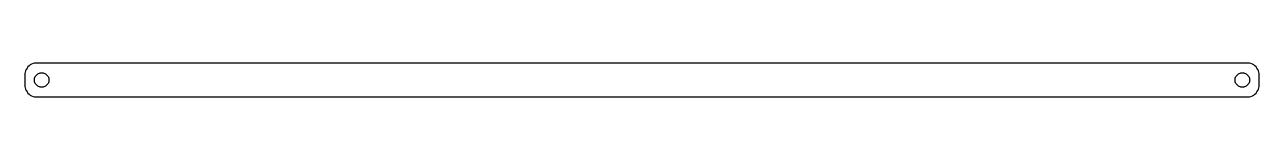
# Model space of a CAD drawing. Header units: metres. Extents: x -254 to 254, y 17 to 31.
import ezdxf

# ---------------------------------------------------------------- set-up
doc = ezdxf.new("R2010")
doc.units = ezdxf.units.M

msp = doc.modelspace()

# ---------------------------------------------------------------- linework, layer by layer
for p, q in [((-251.045, 30.7553), (-251.629, 30.5241)), ((-250.437, 30.9114), (-251.045, 30.7553)), ((-249.814, 30.9901), (-250.437, 30.9114)), ((249.814, 30.9901), (-249.814, 30.9901)), ((250.437, 30.9114), (249.814, 30.9901)), ((251.045, 30.7553), (250.437, 30.9114)), ((251.629, 30.5241), (251.045, 30.7553)), ((-254.461, 26.6267), (-254.5, 26)), ((-254.5, 26), (-254.5, 22)), ((-254.343, 27.2434), (-254.461, 26.6267)), ((-254.149, 27.8406), (-254.343, 27.2434)), ((-253.882, 28.4088), (-254.149, 27.8406)), ((-253.545, 28.9389), (-253.882, 28.4088)), ((-253.145, 29.4227), (-253.545, 28.9389)), ((-252.687, 29.8526), (-253.145, 29.4227)), ((-252.179, 30.2216), (-252.687, 29.8526)), ((-251.629, 30.5241), (-252.179, 30.2216)), ((-250.129, 25.4453), (-249.927, 25.7634)), ((-249.927, 25.7634), (-249.687, 26.0536)), ((-249.687, 26.0536), (-249.412, 26.3115)), ((-249.412, 26.3115), (-249.107, 26.533)), ((-249.107, 26.533), (-248.777, 26.7145)), ((-248.777, 26.7145), (-248.427, 26.8532)), ((-248.427, 26.8532), (-248.062, 26.9469)), ((-248.062, 26.9469), (-247.688, 26.9941)), ((-247.688, 26.9941), (-247.312, 26.9941)), ((-247.312, 26.9941), (-246.938, 26.9469)), ((-246.938, 26.9469), (-246.573, 26.8532)), ((-246.573, 26.8532), (-246.223, 26.7145)), ((-246.223, 26.7145), (-245.893, 26.533)), ((-245.893, 26.533), (-245.588, 26.3115)), ((-245.588, 26.3115), (-245.313, 26.0536)), ((-245.313, 26.0536), (-245.073, 25.7634)), ((-245.073, 25.7634), (-244.871, 25.4453)), ((244.871, 25.4453), (245.073, 25.7634)), ((245.073, 25.7634), (245.313, 26.0536)), ((245.313, 26.0536), (245.588, 26.3115)), ((245.588, 26.3115), (245.893, 26.533)), ((245.893, 26.533), (246.223, 26.7145)), ((246.223, 26.7145), (246.573, 26.8532)), ((246.573, 26.8532), (246.938, 26.9469)), ((246.938, 26.9469), (247.312, 26.9941)), ((247.312, 26.9941), (247.688, 26.9941)), ((247.688, 26.9941), (248.062, 26.9469)), ((248.062, 26.9469), (248.427, 26.8532)), ((248.427, 26.8532), (248.777, 26.7145)), ((248.777, 26.7145), (249.107, 26.533)), ((249.107, 26.533), (249.412, 26.3115)), ((249.412, 26.3115), (249.687, 26.0536)), ((249.687, 26.0536), (249.927, 25.7634)), ((249.927, 25.7634), (250.129, 25.4453)), ((252.179, 30.2216), (251.629, 30.5241)), ((252.687, 29.8526), (252.179, 30.2216)), ((253.145, 29.4227), (252.687, 29.8526)), ((253.545, 28.9389), (253.145, 29.4227)), ((253.882, 28.4088), (253.545, 28.9389)), ((254.149, 27.8406), (253.882, 28.4088)), ((254.343, 27.2434), (254.149, 27.8406)), ((254.461, 26.6267), (254.343, 27.2434)), ((254.5, 26), (254.461, 26.6267)), ((254.5, 22), (254.5, 26)), ((-254.5, 22), (-254.461, 21.3733)), ((-254.461, 21.3733), (-254.343, 20.7566)), ((-254.343, 20.7566), (-254.149, 20.1594)), ((-250.5, 24), (-250.476, 24.376)), ((-250.476, 23.624), (-250.5, 24)), ((-250.476, 24.376), (-250.406, 24.7461)), ((-250.406, 23.2539), (-250.476, 23.624)), ((-250.406, 24.7461), (-250.289, 25.1044)), ((-250.289, 22.8956), (-250.406, 23.2539)), ((-250.289, 25.1044), (-250.129, 25.4453)), ((-250.129, 22.5547), (-250.289, 22.8956)), ((-249.927, 22.2366), (-250.129, 22.5547)), ((-249.687, 21.9464), (-249.927, 22.2366)), ((-249.412, 21.6885), (-249.687, 21.9464)), ((-249.107, 21.467), (-249.412, 21.6885)), ((-248.777, 21.2855), (-249.107, 21.467)), ((-248.427, 21.1468), (-248.777, 21.2855)), ((-248.062, 21.0531), (-248.427, 21.1468)), ((-247.688, 21.0059), (-248.062, 21.0531)), ((-247.312, 21.0059), (-247.688, 21.0059)), ((-246.938, 21.0531), (-247.312, 21.0059)), ((-246.573, 21.1468), (-246.938, 21.0531)), ((-246.223, 21.2855), (-246.573, 21.1468)), ((-245.893, 21.467), (-246.223, 21.2855)), ((-245.588, 21.6885), (-245.893, 21.467)), ((-245.313, 21.9464), (-245.588, 21.6885)), ((-245.073, 22.2366), (-245.313, 21.9464)), ((-244.871, 22.5547), (-245.073, 22.2366)), ((-244.871, 25.4453), (-244.711, 25.1044)), ((-244.711, 22.8956), (-244.871, 22.5547)), ((-244.711, 25.1044), (-244.594, 24.7461)), ((-244.594, 23.2539), (-244.711, 22.8956)), ((-244.594, 24.7461), (-244.524, 24.376)), ((-244.524, 23.624), (-244.594, 23.2539)), ((-244.524, 24.376), (-244.5, 24)), ((-244.5, 24), (-244.524, 23.624)), ((244.5, 24), (244.524, 24.376)), ((244.524, 23.624), (244.5, 24)), ((244.524, 24.376), (244.594, 24.7461)), ((244.594, 23.2539), (244.524, 23.624)), ((244.594, 24.7461), (244.711, 25.1044)), ((244.711, 22.8956), (244.594, 23.2539)), ((244.711, 25.1044), (244.871, 25.4453)), ((244.871, 22.5547), (244.711, 22.8956)), ((245.073, 22.2366), (244.871, 22.5547)), ((245.313, 21.9464), (245.073, 22.2366)), ((245.588, 21.6885), (245.313, 21.9464)), ((245.893, 21.467), (245.588, 21.6885)), ((246.223, 21.2855), (245.893, 21.467)), ((246.573, 21.1468), (246.223, 21.2855)), ((246.938, 21.0531), (246.573, 21.1468)), ((247.312, 21.0059), (246.938, 21.0531)), ((247.688, 21.0059), (247.312, 21.0059)), ((248.062, 21.0531), (247.688, 21.0059)), ((248.427, 21.1468), (248.062, 21.0531)), ((248.777, 21.2855), (248.427, 21.1468)), ((249.107, 21.467), (248.777, 21.2855)), ((249.412, 21.6885), (249.107, 21.467)), ((249.687, 21.9464), (249.412, 21.6885)), ((249.927, 22.2366), (249.687, 21.9464)), ((250.129, 22.5547), (249.927, 22.2366)), ((250.129, 25.4453), (250.289, 25.1044)), ((250.289, 22.8956), (250.129, 22.5547)), ((250.289, 25.1044), (250.406, 24.7461)), ((250.406, 23.2539), (250.289, 22.8956)), ((250.406, 24.7461), (250.476, 24.376)), ((250.476, 23.624), (250.406, 23.2539)), ((250.476, 24.376), (250.5, 24)), ((250.5, 24), (250.476, 23.624)), ((254.149, 20.1594), (254.343, 20.7566)), ((254.343, 20.7566), (254.461, 21.3733)), ((254.461, 21.3733), (254.5, 22)), ((-254.149, 20.1594), (-253.882, 19.5912)), ((-253.882, 19.5912), (-253.545, 19.0611)), ((-253.545, 19.0611), (-253.145, 18.5773)), ((-253.145, 18.5773), (-252.687, 18.1474)), ((-252.687, 18.1474), (-252.179, 17.7784)), ((-252.179, 17.7784), (-251.629, 17.4759)), ((-251.629, 17.4759), (-251.045, 17.2447)), ((-251.045, 17.2447), (-250.437, 17.0886)), ((-250.437, 17.0886), (-249.814, 17.0099)), ((-249.814, 17.0099), (249.814, 17.0099)), ((249.814, 17.0099), (250.437, 17.0886)), ((250.437, 17.0886), (251.045, 17.2447)), ((251.045, 17.2447), (251.629, 17.4759)), ((251.629, 17.4759), (252.179, 17.7784)), ((252.179, 17.7784), (252.687, 18.1474)), ((252.687, 18.1474), (253.145, 18.5773)), ((253.145, 18.5773), (253.545, 19.0611)), ((253.545, 19.0611), (253.882, 19.5912)), ((253.882, 19.5912), (254.149, 20.1594))]:
    msp.add_line(p, q)

doc.saveas('drawing.dxf')
